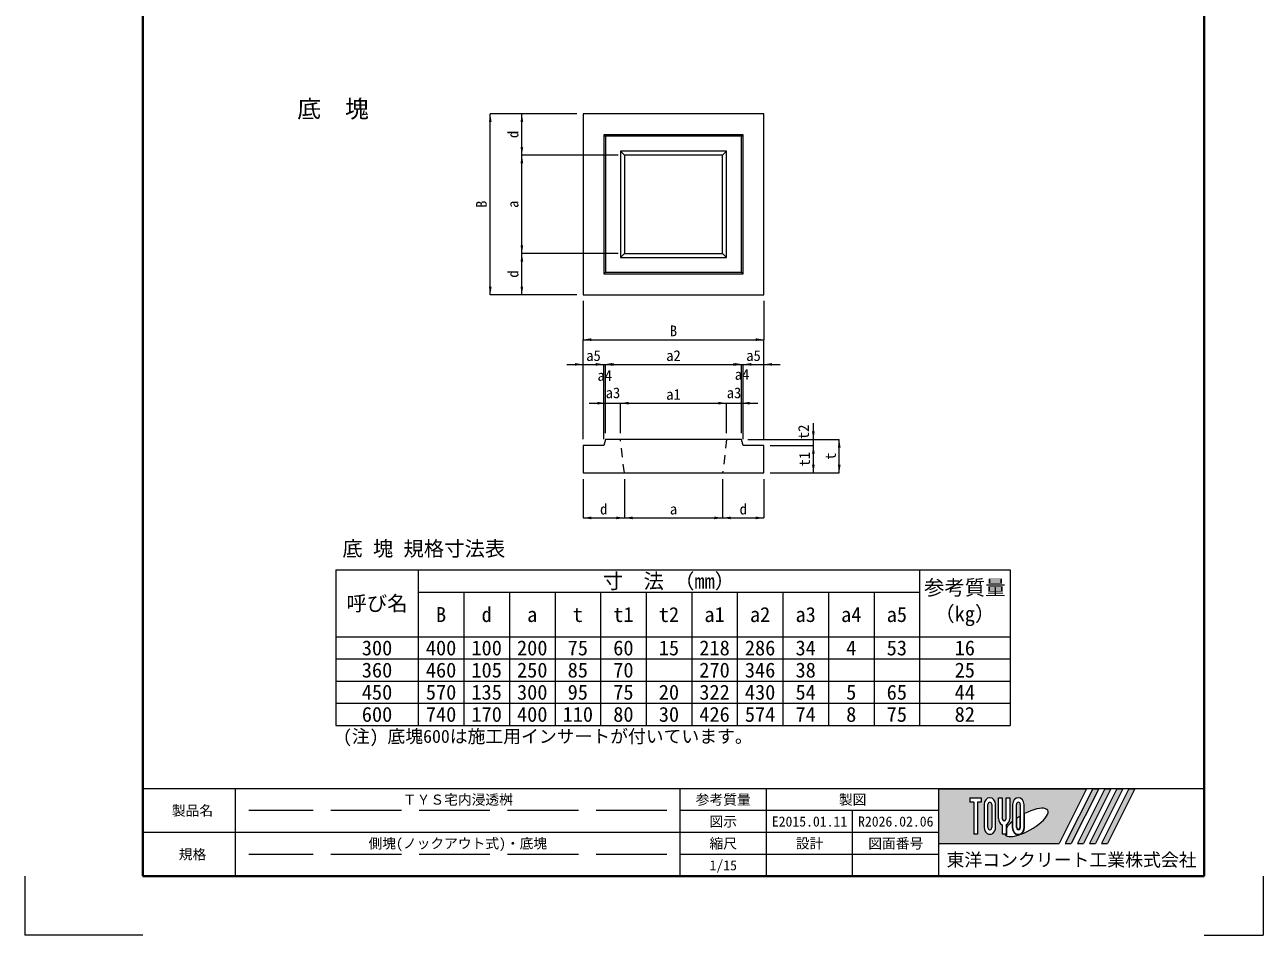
# Model space of a CAD drawing. Units: millimetres at full size, sheet at 1:30; details may follow other scales. Extents: x 19038 to 49388, y -43687 to -27642.
# Drawn here: x 22688 to 25838, y -32646 to -30330 of the extents above; entities that cross this region are included whole.
import ezdxf
from ezdxf.enums import TextEntityAlignment as Align

# ---------------------------------------------------------------- set-up
doc = ezdxf.new("R2010")
doc.units = ezdxf.units.MM
doc.header["$LTSCALE"] = 30
doc.linetypes.add('DASHED', pattern=[7.5, 6, -1.5])
doc.linetypes.add('USER1', pattern=[1.35, 0.75, -0.6])
for name, color, linetype, lineweight in [('Defpoints_3', 7, 'Continuous', 13), ('図枠', 7, 'Continuous', 5), ('寸法線', 7, 'Continuous', 9), ('寸法表', 7, 'Continuous', 13), ('本体', 2, 'Continuous', 13)]:
    doc.layers.add(name, color=color, linetype=linetype, lineweight=lineweight)
doc.layers.add('文字', color=7, linetype='Continuous')
doc.styles.add('ＭＳ ゴシック', font='')
doc.styles.get('ＭＳ ゴシック').set_extended_font_data('MS Gothic')

# ---------------------------------------------------------------- blocks, each defined once
blk = doc.blocks.new('filled_arrow')
at = {"color": 0, "linetype": 'Continuous', "lineweight": -2}
blk.add_solid([(7.5, 1.25), (0, 0), (7.5, -1.25)], dxfattribs=at)

msp = doc.modelspace()

# ---------------------------------------------------------------- hatches: boundary and pattern name
at = {"layer": '図枠'}
h = msp.add_hatch(color=256, dxfattribs=at)
h.paths.add_polyline_path([(25012.99, -32272.97), (25012.99, -32412.19), (25319.28, -32412.19), (25388.89, -32272.97)])
edge = h.paths.add_edge_path(flags=16)
edge.add_ellipse((25235.37, -32358.67), major_axis=(54.55, 30.53), ratio=0.3471473, start_angle=-144.31122, end_angle=72.1899, ccw=False)
edge.add_ellipse((25215.17, -32371.85), major_axis=(0, 18.56), ratio=0.8463542, start_angle=-160.70346, end_angle=-90)
edge.add_line((25230.88, -32371.85), (25230.88, -32336.46))
edge = h.paths.add_edge_path(flags=16)
edge.add_ellipse((25215.17, -32313.31), major_axis=(0, 17.13), ratio=0.8463542, start_angle=-90, end_angle=90, ccw=False)
edge.add_line((25229.68, -32313.31), (25229.68, -32371.85))
edge.add_ellipse((25215.17, -32371.85), major_axis=(0, 17.13), ratio=0.8463542, start_angle=90, end_angle=-90, ccw=False)
edge.add_line((25200.67, -32371.85), (25200.67, -32313.31))
edge = h.paths.add_edge_path(flags=16)
edge.add_line((25220.01, -32313.31), (25220.01, -32371.85))
edge.add_ellipse((25215.17, -32371.85), major_axis=(0, 5.71), ratio=0.8463542, start_angle=90, end_angle=-90, ccw=False)
edge.add_line((25210.34, -32371.85), (25210.34, -32313.31))
edge.add_ellipse((25215.17, -32313.31), major_axis=(0, 5.71), ratio=0.8463542, start_angle=-90, end_angle=90, ccw=False)
edge = h.paths.add_edge_path(flags=16)
edge.add_line((25218.8, -32343.23), (25218.8, -32371.85))
edge.add_ellipse((25215.17, -32371.85), major_axis=(0, 4.28), ratio=0.8463541, start_angle=90, end_angle=-90, ccw=False)
edge.add_line((25211.55, -32371.85), (25211.55, -32347.91))
edge.add_ellipse((25235.37, -32358.67), major_axis=(54.55, 30.53), ratio=0.3471473, start_angle=107.79174, end_angle=126.47132, ccw=False)
edge = h.paths.add_edge_path(flags=16)
edge.add_line((25193.42, -32296.17), (25193.42, -32348.65))
edge.add_ellipse((25178.92, -32348.65), major_axis=(0, 17.13), ratio=0.8463542, start_angle=-163.34117, end_angle=-90, ccw=False)
edge.add_line((25183.75, -32364.8), (25183.75, -32388.98))
edge.add_line((25183.75, -32388.98), (25174.08, -32388.98))
edge.add_line((25174.08, -32388.98), (25174.08, -32364.8))
edge.add_ellipse((25178.92, -32348.65), major_axis=(0, 17.13), ratio=0.8463542, start_angle=90, end_angle=163.34117, ccw=False)
edge.add_line((25164.42, -32348.65), (25164.42, -32296.17))
edge.add_line((25164.42, -32296.17), (25174.08, -32296.17))
edge.add_line((25174.08, -32296.17), (25174.08, -32348.65))
edge.add_ellipse((25178.92, -32348.65), major_axis=(0, 5.71), ratio=0.8463542, start_angle=90, end_angle=-90)
edge.add_line((25183.75, -32348.65), (25183.75, -32296.17))
edge.add_line((25183.75, -32296.17), (25193.42, -32296.17))
edge = h.paths.add_edge_path(flags=16)
edge.add_line((25199.46, -32357.07), (25199.46, -32371.85))
edge.add_ellipse((25215.17, -32371.85), major_axis=(0, 18.56), ratio=0.8463542, start_angle=90, end_angle=-171.54427)
edge.add_ellipse((25235.37, -32358.67), major_axis=(54.55, 30.53), ratio=0.3471473, start_angle=-178.64954, end_angle=-148.29244, ccw=False)
edge.add_line((25181.67, -32390.41), (25184.96, -32390.41))
edge.add_line((25184.96, -32390.41), (25184.96, -32372.31))
edge.add_ellipse((25235.37, -32358.67), major_axis=(54.55, 30.53), ratio=0.3471473, start_angle=148.21912, end_angle=165.90812, ccw=False)
edge = h.paths.add_edge_path(flags=16)
edge.add_ellipse((25142.66, -32313.31), major_axis=(0, 17.13), ratio=0.8463542, start_angle=-90, end_angle=90, ccw=False)
edge.add_line((25157.17, -32313.31), (25157.17, -32371.85))
edge.add_ellipse((25142.66, -32371.85), major_axis=(0, 17.13), ratio=0.8463542, start_angle=90, end_angle=-90, ccw=False)
edge.add_line((25128.16, -32371.85), (25128.16, -32313.31))
edge = h.paths.add_edge_path(flags=16)
edge.add_line((25147.5, -32313.31), (25147.5, -32371.85))
edge.add_ellipse((25142.66, -32371.85), major_axis=(0, 5.71), ratio=0.8463542, start_angle=90, end_angle=-90, ccw=False)
edge.add_line((25137.83, -32371.85), (25137.83, -32313.31))
edge.add_ellipse((25142.66, -32313.31), major_axis=(0, 5.71), ratio=0.8463542, start_angle=-90, end_angle=90, ccw=False)
h.paths.add_polyline_path([(25120.91, -32296.17), (25120.91, -32307.59), (25111.24, -32307.59), (25111.24, -32388.98), (25101.57, -32388.98), (25101.57, -32307.59), (25091.91, -32307.59), (25091.91, -32296.17)], flags=16)
for points in [[(25334.59, -32412.19), (25349.9, -32412.19), (25419.51, -32272.97), (25404.2, -32272.97)], [(25450.14, -32272.97), (25434.83, -32272.97), (25365.22, -32412.19), (25380.53, -32412.19)], [(25480.77, -32272.97), (25465.46, -32272.97), (25395.85, -32412.19), (25411.16, -32412.19)], [(25511.4, -32272.97), (25496.08, -32272.97), (25426.47, -32412.19), (25441.79, -32412.19)]]:
    msp.add_hatch(color=256, dxfattribs=at).paths.add_polyline_path(points)

# ---------------------------------------------------------------- linework, layer by layer
at = {"layer": 'Defpoints_3', "color": 8, "lineweight": 0}
for p, q in [((24268.5, -31943.13), (24384.42, -31943.13)), ((24732.17, -31943.13), (24964.01, -31943.13))]:
    msp.add_line(p, q, dxfattribs=at)
at = {"layer": 'Defpoints_3'}
for p, q in [((22687.99, -32495.72), (22687.99, -32645.72)), ((25837.99, -32495.72), (25837.99, -32645.72)), ((22987.99, -32645.72), (22687.99, -32645.72)), ((25687.99, -32645.72), (25837.99, -32645.72))]:
    msp.add_line(p, q, dxfattribs=at)
at = {"layer": '図枠', "lineweight": 40}
for p, q in [((22987.99, -28340.72), (22987.99, -32495.72)), ((25687.99, -28340.72), (25687.99, -32495.72)), ((22987.99, -32495.72), (25687.99, -32495.72))]:
    msp.add_line(p, q, dxfattribs=at)
at = {"layer": '図枠', "lineweight": 13}
for p, q in [((25687.99, -32272.97), (22987.99, -32272.97)), ((23224.24, -32495.72), (23224.24, -32272.97)), ((24354.87, -32495.72), (24354.87, -32272.97)), ((24574.24, -32495.72), (24574.24, -32272.97)), ((25012.99, -32495.72), (25012.99, -32272.97)), ((25012.99, -32328.65), (24354.87, -32328.65)), ((24793.62, -32495.72), (24793.62, -32328.65)), ((25012.99, -32384.34), (22987.99, -32384.34)), ((25012.99, -32440.03), (24354.87, -32440.03))]:
    msp.add_line(p, q, dxfattribs=at)
at = {"layer": '図枠'}
for p, q in [((25012.99, -32272.97), (25388.89, -32272.97)), ((25388.89, -32272.97), (25319.28, -32412.19)), ((25404.2, -32272.97), (25334.59, -32412.19)), ((25419.51, -32272.97), (25349.9, -32412.19)), ((25434.83, -32272.97), (25365.22, -32412.19)), ((25450.14, -32272.97), (25380.53, -32412.19)), ((25465.46, -32272.97), (25395.85, -32412.19)), ((25404.2, -32272.97), (25419.51, -32272.97)), ((25480.77, -32272.97), (25411.16, -32412.19)), ((25496.08, -32272.97), (25426.47, -32412.19)), ((25434.83, -32272.97), (25450.14, -32272.97)), ((25511.4, -32272.97), (25441.79, -32412.19)), ((25465.46, -32272.97), (25480.77, -32272.97)), ((25496.08, -32272.97), (25511.4, -32272.97)), ((25091.91, -32296.17), (25091.91, -32307.59)), ((25091.91, -32296.17), (25120.91, -32296.17)), ((25101.57, -32307.59), (25091.91, -32307.59)), ((25101.57, -32307.59), (25101.57, -32388.98)), ((25111.24, -32307.59), (25111.24, -32388.98)), ((25120.91, -32307.59), (25111.24, -32307.59)), ((25120.91, -32296.17), (25120.91, -32307.59)), ((25128.16, -32313.31), (25128.16, -32371.85)), ((25137.83, -32371.85), (25137.83, -32313.31)), ((25147.5, -32313.31), (25147.5, -32371.85)), ((25157.17, -32371.85), (25157.17, -32313.31)), ((25164.42, -32296.17), (25174.08, -32296.17)), ((25164.42, -32348.65), (25164.42, -32296.17)), ((25174.08, -32296.17), (25174.08, -32348.65)), ((25183.75, -32296.17), (25193.42, -32296.17)), ((25183.75, -32348.65), (25183.75, -32296.17)), ((25193.42, -32296.17), (25193.42, -32348.65)), ((25200.67, -32313.31), (25200.67, -32371.85)), ((25210.34, -32371.85), (25210.34, -32313.31)), ((25220.01, -32313.31), (25220.01, -32371.85)), ((25229.68, -32371.85), (25229.68, -32313.31)), ((25211.55, -32371.85), (25211.55, -32347.91)), ((25218.8, -32343.23), (25218.8, -32371.85)), ((25230.88, -32371.85), (25230.88, -32336.46)), ((25174.08, -32364.8), (25174.08, -32388.98)), ((25183.75, -32364.8), (25183.75, -32388.98)), ((25184.96, -32372.31), (25184.96, -32390.41)), ((25199.46, -32357.07), (25199.46, -32371.85)), ((25012.99, -32412.19), (25319.28, -32412.19)), ((25111.24, -32388.98), (25101.57, -32388.98)), ((25183.75, -32388.98), (25174.08, -32388.98)), ((25181.67, -32390.41), (25184.96, -32390.41)), ((25334.59, -32412.19), (25349.9, -32412.19)), ((25365.22, -32412.19), (25380.53, -32412.19)), ((25395.85, -32412.19), (25411.16, -32412.19)), ((25426.47, -32412.19), (25441.79, -32412.19))]:
    msp.add_line(p, q, dxfattribs=at)
at = {"layer": '図枠', "linetype": 'DASHED', "lineweight": 9}
for p, q in [((24321.12, -32328.65), (23257.99, -32328.65)), ((24321.12, -32440.03), (23257.99, -32440.03))]:
    msp.add_line(p, q, dxfattribs=at)
at = {"layer": '図枠'}
for centre, major_axis, ratio, start_param, end_param in [((25142.66, -32313.31), (0, 17.13), 0.846354, 4.712389, 7.8539816), ((25142.66, -32313.31), (0, 5.71), 0.846354, 4.712389, 7.8539816), ((25215.17, -32313.31), (0, 17.13), 0.846354, 4.712389, 7.8539816), ((25215.17, -32313.31), (0, 5.71), 0.846354, 4.712389, 7.8539816), ((25178.92, -32348.65), (0, 17.13), 0.846354, 1.5707963, 2.8017557), ((25178.92, -32348.65), (0, 5.71), 0.846354, 1.5707963, 4.712389), ((25178.92, -32348.65), (0, 17.13), 0.846354, 3.4814296, 4.712389), ((25235.37, -32358.67), (54.55, 30.53), 0.347147, 1.6817405, 1.8219833), ((25235.37, -32358.67), (54.55, 30.53), 0.347147, 4.2621853, 7.7429163), ((25142.66, -32371.85), (0, 17.13), 0.846354, 1.5707963, 4.712389), ((25142.66, -32371.85), (0, 5.71), 0.846354, 1.5707963, 4.712389), ((25235.37, -32358.67), (54.55, 30.53), 0.347147, 2.0815197, 2.5155126), ((25215.17, -32371.85), (0, 18.56), 0.846354, 1.5707963, 3.3154679), ((25215.17, -32371.85), (0, 17.13), 0.846354, 1.5707963, 4.712389), ((25215.17, -32371.85), (0, 5.71), 0.846354, 1.5707963, 4.712389), ((25215.17, -32371.85), (0, 4.28), 0.846354, 1.5707963, 4.712389), ((25215.17, -32371.85), (0, 18.56), 0.846354, 3.5338438, 4.712389), ((25235.37, -32358.67), (54.55, 30.53), 0.347147, 3.2093975, 4.2004451)]:
    msp.add_ellipse(centre, major_axis=major_axis, ratio=ratio, start_param=start_param, end_param=end_param, dxfattribs=at)
at = {"layer": '寸法線'}
for p, q in [((23871.92, -31016.63), (23871.92, -30556.63)), ((24091.99, -30556.63), (23871.92, -30556.63)), ((23952.3, -30661.63), (23952.3, -30556.63)), ((24091.99, -30556.63), (23952.3, -30556.63)), ((23952.3, -30911.63), (23952.3, -30661.63)), ((24196.99, -30661.63), (23952.3, -30661.63)), ((24196.99, -30661.63), (23952.3, -30661.63)), ((23952.3, -31016.63), (23952.3, -30911.63)), ((24196.99, -30911.63), (23952.3, -30911.63)), ((24196.99, -30911.63), (23952.3, -30911.63)), ((24091.99, -31016.63), (23871.92, -31016.63)), ((24091.99, -31016.63), (23952.3, -31016.63)), ((24107.99, -31032.63), (24107.99, -31131.01)), ((24567.99, -31032.63), (24567.99, -31131.01)), ((24107.99, -31131.01), (24567.99, -31131.01)), ((24107.99, -31383.87), (24107.99, -31131.01)), ((24107.99, -31131.01), (24567.99, -31131.01)), ((24567.99, -31383.87), (24567.99, -31131.01)), ((24066.39, -31193.9), (24202.59, -31193.9)), ((24107.99, -31383.87), (24107.99, -31193.9)), ((24119.39, -31193.9), (24206.61, -31193.9)), ((24160.99, -31383.87), (24160.99, -31193.9)), ((24160.99, -31383.87), (24160.99, -31193.9)), ((24165.01, -31368.87), (24165.01, -31193.9)), ((24165.01, -31193.9), (24510.98, -31193.9)), ((24165.01, -31368.87), (24165.01, -31193.9)), ((24469.38, -31193.9), (24556.59, -31193.9)), ((24473.39, -31193.9), (24609.59, -31193.9)), ((24510.98, -31368.87), (24510.98, -31193.9)), ((24510.98, -31368.87), (24510.98, -31193.9)), ((24514.99, -31383.87), (24514.99, -31193.9)), ((24514.99, -31383.87), (24514.99, -31193.9)), ((24567.99, -31383.87), (24567.99, -31193.9)), ((24123.41, -31292.6), (24244.61, -31292.6)), ((24165.01, -31368.87), (24165.01, -31292.6)), ((24203.01, -31292.6), (24472.98, -31292.6)), ((24203.01, -31368.87), (24203.01, -31292.6)), ((24203.01, -31368.87), (24203.01, -31292.6)), ((24431.38, -31292.6), (24552.58, -31292.6)), ((24472.98, -31368.87), (24472.98, -31292.6)), ((24472.98, -31368.87), (24472.98, -31292.6)), ((24510.98, -31368.87), (24510.98, -31292.6)), ((24693.75, -31441.47), (24693.75, -31343.27)), ((24526.98, -31384.87), (24693.75, -31384.87)), ((24526.98, -31384.87), (24759.54, -31384.87)), ((24583.99, -31399.87), (24693.75, -31399.87)), ((24583.99, -31399.87), (24693.75, -31399.87)), ((24693.75, -31469.87), (24693.75, -31399.87)), ((24759.54, -31469.87), (24759.54, -31384.87)), ((24107.99, -31485.87), (24107.99, -31584.35)), ((24212.99, -31485.87), (24212.99, -31584.35)), ((24212.99, -31485.87), (24212.99, -31584.35)), ((24462.99, -31485.87), (24462.99, -31584.35)), ((24462.99, -31485.87), (24462.99, -31584.35)), ((24567.99, -31485.87), (24567.99, -31584.35)), ((24583.99, -31469.87), (24693.75, -31469.87)), ((24583.99, -31469.87), (24759.54, -31469.87)), ((24107.99, -31584.35), (24212.99, -31584.35)), ((24212.99, -31584.35), (24462.99, -31584.35)), ((24462.99, -31584.35), (24567.99, -31584.35))]:
    msp.add_line(p, q, dxfattribs=at)
at = {"layer": '寸法表'}
for p, q in [((23479.05, -31716.66), (25193.94, -31716.66)), ((23479.05, -31716.66), (23479.05, -32112.13)), ((23688.91, -31716.66), (23688.91, -32112.13)), ((24964.01, -31716.66), (24964.01, -32112.13)), ((25193.94, -31716.66), (25193.94, -32112.13)), ((23688.91, -31773.37), (24964.01, -31773.37)), ((23804.83, -31773.37), (23804.83, -32112.13)), ((23920.75, -31773.37), (23920.75, -32112.13)), ((24036.67, -31773.37), (24036.67, -32112.13)), ((24152.58, -31773.37), (24152.58, -32112.13)), ((24268.5, -31773.37), (24268.5, -32112.13)), ((24384.42, -31773.37), (24384.42, -32112.13)), ((24500.34, -31773.37), (24500.34, -32112.13)), ((24616.26, -31773.37), (24616.26, -32112.13)), ((24732.17, -31773.37), (24732.17, -32112.13)), ((24848.09, -31773.37), (24848.09, -32112.13)), ((23479.05, -31886.8), (25193.94, -31886.8)), ((23479.05, -31943.13), (24268.5, -31943.13)), ((24384.42, -31943.13), (24732.17, -31943.13)), ((24964.01, -31943.13), (25193.94, -31943.13)), ((23479.05, -31999.47), (25193.94, -31999.47)), ((23479.05, -32055.8), (25193.94, -32055.8)), ((23479.05, -32112.13), (25193.94, -32112.13))]:
    msp.add_line(p, q, dxfattribs=at)
at = {"layer": '本体', "lineweight": 5}
for p, q in [((24160.99, -30609.63), (24164.99, -30613.63)), ((24510.99, -30613.63), (24514.99, -30609.63)), ((24202.99, -30651.63), (24212.99, -30661.63)), ((24462.99, -30661.63), (24472.99, -30651.63)), ((24202.99, -30921.63), (24212.99, -30911.63)), ((24472.99, -30921.63), (24462.99, -30911.63)), ((24160.99, -30963.63), (24164.99, -30959.63)), ((24514.99, -30963.63), (24510.99, -30959.63))]:
    msp.add_line(p, q, dxfattribs=at)
at = {"layer": '本体', "linetype": 'USER1', "lineweight": 9}
for p, q in [((24212.99, -31469.87), (24203.01, -31384.87)), ((24472.98, -31384.87), (24462.99, -31469.87))]:
    msp.add_line(p, q, dxfattribs=at)
at = {"layer": '本体'}
for points in [[(24107.99, -31016.63), (24567.99, -31016.63), (24567.99, -30556.63), (24107.99, -30556.63)], [(24212.99, -30911.63), (24462.99, -30911.63), (24462.99, -30661.63), (24212.99, -30661.63)], [(24567.99, -31469.87), (24567.99, -31399.87), (24514.99, -31399.87), (24510.98, -31384.87), (24165.01, -31384.87), (24160.99, -31399.87), (24107.99, -31399.87), (24107.99, -31469.87)]]:
    msp.add_lwpolyline(points, close=True, dxfattribs=at)
at = {"layer": '本体', "lineweight": 5}
for points in [[(24160.99, -30963.63), (24514.99, -30963.63), (24514.99, -30609.63), (24160.99, -30609.63)], [(24164.99, -30959.63), (24510.99, -30959.63), (24510.99, -30613.63), (24164.99, -30613.63)], [(24202.99, -30921.63), (24472.99, -30921.63), (24472.99, -30651.63), (24202.99, -30651.63)]]:
    msp.add_lwpolyline(points, close=True, dxfattribs=at)

# ---------------------------------------------------------------- block references
at = {"layer": '寸法線', "xscale": 2.77, "yscale": 2.77}
for p, rotation in [((23871.92, -30556.63), 270), ((23952.3, -30556.63), 270), ((23952.3, -30661.63), 90), ((23952.3, -30661.63), 270), ((23952.3, -30911.63), 90), ((23952.3, -30911.63), 270), ((23871.92, -31016.63), 90), ((23952.3, -31016.63), 90), ((24567.99, -31131.01), 180), ((24567.99, -31131.01), 180), ((24107.99, -31193.9), 180), ((24160.99, -31193.9), 180), ((24510.98, -31193.9), 180), ((24510.98, -31193.9), 180), ((24514.99, -31193.9), 180), ((24165.01, -31292.6), 180), ((24472.98, -31292.6), 180), ((24472.98, -31292.6), 180), ((24693.75, -31384.87), 90), ((24693.75, -31399.87), 270), ((24693.75, -31399.87), 270), ((24759.54, -31384.87), 270), ((24693.75, -31469.87), 90), ((24759.54, -31469.87), 90), ((24212.99, -31584.35), 180), ((24462.99, -31584.35), 180), ((24567.99, -31584.35), 180)]:
    msp.add_blockref('filled_arrow', p, dxfattribs=dict(at, rotation=rotation))
for p in [(24107.99, -31131.01), (24107.99, -31131.01), (24160.99, -31193.9), (24165.01, -31193.9), (24165.01, -31193.9), (24514.99, -31193.9), (24567.99, -31193.9), (24203.01, -31292.6), (24203.01, -31292.6), (24510.98, -31292.6), (24107.99, -31584.35), (24212.99, -31584.35), (24462.99, -31584.35)]:
    msp.add_blockref('filled_arrow', p, dxfattribs=at)

# ---------------------------------------------------------------- texts
at = {"layer": '図枠', "style": 'ＭＳ ゴシック'}
for s, height, p in [('ＴＹＳ宅内浸透桝', 25.63, (23789.56, -32300.81)), ('参考質量', 25.63, (24464.56, -32300.81)), ('製図', 25.63, (24793.62, -32300.81)), ('製品名', 25.63, (23114.56, -32328.65)), ('図示', 25.63, (24464.56, -32356.5)), ('E2015.01.11', 25.63, (24683.93, -32356.5)), ('R2026.02.06', 25.63, (24903.31, -32356.5)), ('側塊(ノックアウト式)・底塊', 25.63, (23789.56, -32412.19)), ('縮尺', 25.63, (24464.56, -32412.19)), ('設計', 25.63, (24683.93, -32412.19)), ('図面番号', 25.63, (24903.31, -32412.19)), ('規格', 25.63, (23114.56, -32440.03)), ('東洋コンクリート工業株式会社', 33.32, (25350.49, -32453.95)), ('1/15', 25.63, (24464.56, -32467.87))]:
    msp.add_text(s, height=height, dxfattribs=at).set_placement(p, align=Align.MIDDLE_CENTER)
at = {"layer": '寸法線', "style": 'ＭＳ ゴシック'}
for s, p in [('d', (23929.9, -30609.13)), ('B', (23849.52, -30786.63)), ('a', (23929.9, -30786.63)), ('d', (23929.9, -30964.13)), ('t2', (24668.76, -31365.51)), ('t1', (24671.35, -31434.87)), ('t', (24737.14, -31427.37))]:
    msp.add_text(s, height=27.34, rotation=90, dxfattribs=at).set_placement(p, align=Align.MIDDLE_CENTER)
for s, p in [('B', (24337.99, -31108.61)), ('B', (24337.99, -31108.61)), ('a5', (24134.49, -31171.5)), ('a2', (24337.99, -31171.5)), ('a5', (24541.49, -31171.5)), ('a4', (24163.16, -31222.11)), ('a4', (24512.49, -31219.42)), ('a3', (24184.01, -31266.2)), ('a1', (24337.99, -31270.2)), ('a3', (24491.98, -31266.2)), ('d', (24160.49, -31561.95)), ('a', (24337.99, -31561.95)), ('d', (24515.49, -31561.95))]:
    msp.add_text(s, height=27.34, dxfattribs=at).set_placement(p, align=Align.MIDDLE_CENTER)
at = {"layer": '寸法表', "style": 'ＭＳ ゴシック'}
for s, p in [('寸\u3000法 （mm）', (24326.46, -31745.01)), ('呼び名', (23583.98, -31801.73)), ('B', (23746.87, -31830.09)), ('d', (23862.79, -31830.09)), ('t', (24094.63, -31830.09)), ('t1', (24210.54, -31830.09)), ('t2', (24326.46, -31830.09)), ('a1', (24442.38, -31830.09)), ('a2', (24558.3, -31830.09)), ('a3', (24674.21, -31830.09)), ('a4', (24790.13, -31830.09)), ('a5', (24906.05, -31830.09)), ('a', (23978.71, -31830.09)), ('300', (23583.98, -31914.97)), ('400', (23746.87, -31914.97)), ('100', (23862.79, -31914.97)), ('200', (23978.71, -31914.97)), ('75', (24094.63, -31914.97)), ('60', (24210.54, -31914.97)), ('15', (24326.46, -31914.97)), ('218', (24442.38, -31914.97)), ('286', (24558.3, -31914.97)), ('34', (24674.21, -31914.97)), ('4', (24790.13, -31914.97)), ('53', (24906.05, -31914.97)), ('16', (25078.97, -31914.97)), ('360', (23583.98, -31971.3)), ('460', (23746.87, -31971.3)), ('105', (23862.79, -31971.3)), ('250', (23978.71, -31971.3)), ('85', (24094.63, -31971.3)), ('70', (24210.54, -31971.3)), ('270', (24442.38, -31971.3)), ('346', (24558.3, -31971.3)), ('38', (24674.21, -31971.3)), ('25', (25078.97, -31971.3)), ('450', (23583.98, -32027.63)), ('570', (23746.87, -32027.63)), ('135', (23862.79, -32027.63)), ('300', (23978.71, -32027.63)), ('95', (24094.63, -32027.63)), ('75', (24210.54, -32027.63)), ('20', (24326.46, -32027.63)), ('322', (24442.38, -32027.63)), ('430', (24558.3, -32027.63)), ('54', (24674.21, -32027.63)), ('5', (24790.13, -32027.63)), ('65', (24906.05, -32027.63)), ('44', (25078.97, -32027.63)), ('600', (23583.98, -32083.97)), ('740', (23746.87, -32083.97)), ('170', (23862.79, -32083.97)), ('400', (23978.71, -32083.97)), ('110', (24094.63, -32083.97)), ('80', (24210.54, -32083.97)), ('30', (24326.46, -32083.97)), ('426', (24442.38, -32083.97)), ('574', (24558.3, -32083.97)), ('74', (24674.21, -32083.97)), ('8', (24790.13, -32083.97)), ('75', (24906.05, -32083.97)), ('82', (25078.97, -32083.97))]:
    msp.add_text(s, height=37.98, dxfattribs=at).set_placement(p, align=Align.MIDDLE_CENTER)
for s, p in [('参考質量', (24975.37, -31742.5)), ('（kg）', (25001.27, -31809.16))]:
    msp.add_text(s, height=37.98, dxfattribs=at).set_placement(p, align=Align.TOP_LEFT)
at = {"layer": '文字', "style": 'ＭＳ ゴシック'}
msp.add_text('底  塊', height=44.62, dxfattribs=at).set_placement((23472.18, -30521.71), align=Align.TOP_CENTER)
for s, height, p in [('底 塊 規格寸法表', 37.98, (23495.9, -31643.64)), ('(注) 底塊600は施工用インサートが付いています。', 33.23, (23497.38, -32123.2))]:
    msp.add_text(s, height=height, dxfattribs=at).set_placement(p, align=Align.TOP_LEFT)

doc.saveas('drawing.dxf')
